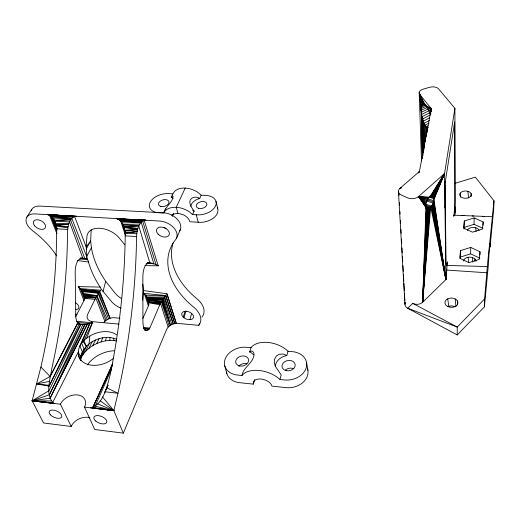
<?xml version="1.0" encoding="UTF-8"?>
<svg xmlns="http://www.w3.org/2000/svg" width="520" height="520" viewBox="0 0 520 520"><rect width="100%" height="100%" fill="white"/><g stroke="black" fill="none" stroke-linecap="round" stroke-linejoin="round"><path stroke-width="0.78" d="M460.382 258.518L460.59 250.594L470.717 247.429L480.019 251.778L479.947 254.995M142.785 284.161A115.655 68.425 28.1 0 1 143.397 290.557L142.74 300.163M464.132 228.917L464.366 220.955L474.156 217.932L483.178 221.936L483.093 225.141M90.708 407.856C103.76 404.196 107.12 385.944 110.208 374.601A524.076 369.031 -81 0 0 125.216 236.308C125.177 229.873 123.598 220.292 116.194 218.562M423.885 150.007L424.093 123.292L421.551 114.53L419.699 94.309A6.864 3.802 -4 0 1 423.267 89.135L429.507 87.321A6.864 3.796 -3.8 0 1 438.529 88.829L454.909 108.329L455.137 213.408A8.47 0.598 -86.6 0 1 454.87 214.929M143.319 292.669L145.704 295.347L147.856 298.954L148.837 303.908L147.856 307.197L142.857 318.377M479.875 258.213L470.632 253.844L470.717 247.429M117.033 218.686L145.795 220.259C138.3 221.111 136.76 230.912 136.572 237.022A527.793 362.297 -81.3 0 1 117.988 393.25L113.854 410.644L123.325 433.141L94.698 429.488L84.52 407.115L85.391 404.944A13.923 9.997 -27.3 0 0 76.758 394.856A13.923 9.997 -27.3 0 0 60.704 403.526L60.463 404.216L71.214 426.491L43.55 422.968L32.136 400.803L40.904 367.062A502.619 405.834 -77.7 0 0 56.654 231.998C56.524 225.713 55.042 216.424 47.859 214.65L76.135 216.268M431.275 111.787L431.321 108.791L419.699 94.309L421.246 112.366L422.344 158.308M483.015 228.352L474.051 224.328L474.156 217.932M424.541 147.778L424.574 146.166M424.606 144.553L424.964 125.197L424.093 123.292L429.526 120.367M80.398 359.32C85.293 347.887 97.812 341.126 109.87 340.347L109.941 337.415C96.928 336.401 82.121 344.975 80.379 358.709M405.269 302.796A6.896 4.986 -1.5 0 0 407.667 308.224L457.229 334.978L484.393 306.891L484.614 298.942L487.428 265.2L494 200.837L475.358 177.144L454.506 183.482M425.438 141.375L425.893 126.867L424.964 125.197L429.013 123.078M484.614 298.942L457.223 327.08L407.667 308.224L412.809 303.381A6.994 5.025 -1.2 0 0 422.637 302.269L426.745 208.637C423.67 204.75 428.226 194.811 433.355 196.573C435.403 201.013 430.976 210.983 425.315 207.961M447.337 262.606L447.057 265.421A8.938 0.67 -86.4 0 0 446.758 270.082A9.107 0.696 -86.4 0 1 446.03 278.792L445.926 279.539L422.637 302.269L425.971 207.721L418.568 196.514A7.787 4.947 -3.3 0 1 407.622 197.86L401.447 195.065A7.742 4.901 -3.6 0 1 398.801 189.794L400.036 188.24L419.4 171.522L431.321 108.791L423.495 104.124L422.13 104.806L421.298 106.971L421.103 110.351L427.329 107.439M494 200.837L493.727 208.722L490.068 247.208A11.589 0.364 -86.4 0 0 489.574 246.805A11.589 0.364 -86.4 0 0 488.54 263.231L484.393 306.891M425.529 205.186L430.69 206.908L422.637 302.269L426.303 208.267M426.485 136.338L426.835 128.251L425.893 126.867L428.058 125.775M425.549 206.076L429.975 207.63L422.637 302.269L427.278 208.819L425.828 208.169M425.568 206.83L429.254 208.202L422.637 302.269L427.888 208.806L425.698 207.883M422.637 302.269L428.551 208.598L425.613 207.435M78.572 286.877C82.57 290.361 86.548 296.433 83.421 301.685L75.589 316.823M116.591 334.822A22.471 15.659 -23 0 0 89.798 336.057L89.056 343.889L85.722 351.201M480.019 251.778L479.213 259.415L468.936 262.652L459.622 258.18L460.59 250.594M483.178 221.936L482.417 229.073L472.498 232.161L463.463 228.046L464.366 220.955M430.664 114.725L430.826 113.243M430.989 111.761L431.321 108.791L426.205 106.06L425.25 105.034L419.699 94.309L421.115 108.531L426.757 106.08M91.182 229.892L90.649 240.922L91.403 247.683A118.573 77.903 21.9 0 0 105.677 281.281L115.7 293.885A17.959 11.005 24.3 0 0 121.654 298.623M80.535 359.229L81.257 354.783M454.909 108.329L444.541 173.556L445.926 279.539L430.69 206.908M453.895 215.872L454.031 215.208A8.508 0.605 -86.6 0 1 454.454 215.066M103.044 291.434L105.677 281.281M105.482 340.834L106.418 337.331M189.878 319.703L191.555 313.671M279.929 379.49L284.505 379.971A18.252 14.092 -11.1 0 0 306.267 367.588A18.252 14.092 -11.1 0 0 292.507 351.656L288.041 351.234A22.464 13.617 17.3 0 0 251.004 347.698L246.656 347.282A18.012 13.663 -14.9 0 0 225.011 359.463A18.012 13.663 -14.9 0 0 237.497 375.057L241.956 375.518A23.088 13.462 17.4 0 1 279.929 379.49L281.222 374.966L275.346 366.288L274.3 362.746L274.45 359.444L276.289 356.076L279.091 354.282L283.133 354.01L286.8 355.55A13.383 10.329 -11.1 0 0 275.346 365.924M286.8 355.55L288.041 351.234M80.444 358.495L82.381 351.865L79.866 345.943L89.694 323.687L77.162 322.517M183.995 317.798L183.235 317.148A6.227 3.835 21.4 0 1 186.056 311.246A6.227 3.835 21.4 0 1 193.505 317.596A6.227 3.835 21.4 0 1 183.995 317.798L185.939 311.123M183.235 317.148L185.055 311.181M226.577 372.223A17.855 13.657 -15 0 0 239.46 382.662L253.305 384.144L254.755 379.49M241.956 375.518C243.191 367.744 251.608 364.104 253.65 356.662C255.222 354.029 252.616 348.771 249.619 351.949A13.208 10.017 -14.9 0 1 253.474 354.835M249.619 351.949L251.004 347.698M430.339 114.712L429.851 113.204L431.321 108.791L427.174 107.445L426.205 106.06M71.214 426.491L71.442 425.815A13.553 9.971 -28.3 0 1 89.96 417.8M80.945 357.897L84.097 349.018L81.608 343.148L89.694 323.687M80.529 360.132C75.368 352.553 79.736 342.751 86.716 338.169L92.404 322.731L91.286 321.451M143.312 294.704L143.865 293.254M166.062 294.899L160.284 303.583L150.41 326.709C149.552 328.855 147.719 331.454 145.048 330.512L146.647 330.661L145.178 330.025L143.982 328.114A11.889 4.596 -84.1 0 1 142.922 321.451L142.857 276.952A11.941 4.68 -85.3 0 1 145.763 264.862C148.98 261.352 154.531 263.757 157.976 265.61M123.325 433.141L166.673 329.355C168.591 325.253 173.407 323.135 177.775 323.44L198.77 325.332L199.647 323.07M101.075 341.913L102.772 337.747M83.011 354.451L86.346 346.333L83.922 340.574L92.3 322.777L76.479 321.308M111.442 369.194L95.186 406.198L113.854 410.644L102.499 396.89M192.595 214.578L194.129 211.127C191.925 207.935 188.747 204.178 190.158 200.031C192.017 196.69 196.814 196.274 199.706 198.53L201.181 195.208L206.713 195.475A14.918 9.354 -13.8 0 1 215.267 206.531A14.918 9.354 -13.8 0 1 196.274 214.773L192.595 214.578L189.703 212.082A18.473 12.564 24.3 0 0 165.165 210.763L163.612 212.992C165.321 206.648 172.347 202.975 173.082 196.43L172.237 195.936L171.191 197.125L171.619 197.288A10.816 6.656 -15.4 0 1 173.16 198.497M112.437 363.942L92.846 407.543L113.854 410.644L100.12 400.745M108.017 385.171L105.053 391.768L117.988 393.25L106.639 387.835M104.709 392.541L108.043 385.144M176.514 238.147L180.239 229.866M112.593 364.306L92.846 407.543L112.171 366.028M433.68 197.132L444.541 173.556L418.568 196.514L425.757 207.012M185.211 188.071L176.248 207.311L177.911 213.33L183.144 214.662A10.524 7.157 24.3 0 1 189.917 221.761L198.198 222.235A14.813 9.373 -13.8 0 0 213.389 218.101A14.813 9.373 -13.8 0 0 217.321 207.727M172.302 216.372L173.628 213.525M96.778 343.538L99.106 338.637M60.463 404.216L32.136 400.803L49.38 394.758L82.875 324.695M171.191 197.125L174.304 191.594A18.064 12.584 24.5 0 1 198.361 192.738L201.181 195.208M80.938 324.435L49.043 390.683L32.136 400.803L54.392 403.481M78 323.031L50.141 376.467L36.77 383.942L49.088 386.146L79.287 323.889M88.985 348.25L92.151 341.757M92.71 345.67L95.531 339.989M87.133 324.344L50.07 398.236L32.136 400.803L53.684 403.319M49.38 394.758L84.682 324.688M87.412 324.305L50.07 398.236L85.046 324.662L78.644 324.07M49.088 386.146L80.502 324.337M77.681 322.699L50.141 376.467L40.904 367.062M432.919 196.19L444.541 173.556L433.927 199.667L445.926 279.539L431.379 206.044L425.497 204.178M91.403 247.683L86.671 256.445L71.799 218.322L50.492 215.599L73.157 217.152M432.393 195.994L444.541 173.556L433.973 198.705L429.494 197.249M86.184 249.132L90.649 240.922L86.164 246.922L74.62 216.457L47.859 214.65L75.946 216.261M418.659 172.842L419.4 171.522L418.476 172.77M431.788 195.994L444.541 173.556L433.888 197.847L429.475 196.339M431.119 196.196L444.541 173.556L433.355 196.573L431.21 195.734M430.411 196.58L444.541 173.556L429.689 197.151L418.568 196.514L425.666 206.161M26.858 217.139L31.798 209.333M100.861 289.881L96.096 297.102L87.75 314.171A9.334 6.279 -21.7 0 0 90.025 321.029L92.677 321.698L119.002 324.123M418.503 172.861L419.4 171.522M103.987 322.394L105.963 320.359L110.032 318.253A8.957 6.143 -21.5 0 1 114.445 317.746L119.997 318.247M429.851 113.204L429.026 111.072L431.321 108.791L428.123 109.128L427.174 107.445M113.347 358.475L110.221 360.692A22.471 15.659 -23 0 1 78.455 354.868M86.716 338.169L89.798 336.057M429.462 117.852L423.287 121.212L423.358 152.653M430.228 114.868L422.584 119.015L422.962 155.538M429.754 112.626L422 116.766L422.63 154.83M429.429 110.448L421.551 114.53L422.474 158.171M401.473 187.869L400.036 188.24L401.414 187.558M421.246 112.366L428.051 108.999M427.154 132.294L426.835 128.251L428.279 127.569M400.036 188.24L401.486 187.636M425.601 105.255L421.298 106.971L419.699 94.309L424.34 104.377M425.282 104.397L421.635 105.716L419.699 94.309L423.495 104.124M424.346 104.085L422.13 104.806L419.699 94.309L422.754 104.267L424.255 103.838M460.571 257.003L470.632 253.844M464.328 227.338L474.051 224.328M91.253 323.226C86.84 324.668 79.729 326.423 76.85 321.471A11.635 5.311 -83.6 0 1 75.764 315.387L75.192 271.824A11.681 5.408 -85.1 0 1 78.416 260.026C81.263 257.179 88.439 257.419 88.627 262.476A119.665 77.766 21.8 0 0 100.139 287.086L101.328 289.269L111.787 301.912A18.116 10.972 24.2 0 0 121.088 308.295M75.166 216.32C68.692 218.446 67.711 226.844 67.509 232.681A505.889 400.452 -78.4 0 1 51.864 368.257C50.303 379.048 44.798 394.485 53.58 403.279M190.847 206.349A10.913 6.838 -13.8 0 1 199.141 198.653L199.706 198.53M165.237 209.58L165.815 209.463L165.659 208.93M49.445 381.362L36.77 383.942L49.127 385.353M125.112 233.012L137.059 231.641L125.138 233.214L136.76 233.727M68.686 224.231L55.919 225.043L67.847 227.858L56.114 226.044L57.005 228.261M124.709 230.224L137.56 229.424L123.78 226.661L138.938 225.713L123.149 225.102L125.684 232.648M177.911 213.33L173.284 214.123A10.524 7.157 24.3 0 0 171.6 215.267M123.019 224.77L139.919 223.977M141.044 222.514L122.038 222.931L125.671 233.675M56.472 226.304L53.456 218.862L71.383 218.777L50.83 215.865L56.836 230.796M84.448 296.127L96.603 296.212L105.963 320.359M84.585 297.739L95.726 297.811L104.877 321.328M52.988 402.994L32.136 400.803L51.148 400.926M137.209 230.984L124.852 230.893L137.56 229.424L124.052 227.558M55.458 223.438L68.848 223.659L55.919 225.043L68.055 226.772M144.995 265.603L158.34 265.831M146.757 296.907L164.209 297.252L173.244 323.954L164.645 296.68M78.247 286.605L100.139 287.086M109.87 340.347L116.499 340.866M144.944 220.285L118.956 219.55L143.988 220.5M447.057 265.421L487.318 266.565M84.214 295.178L96.948 295.627L107.211 319.507M144.099 220.461L118.956 219.55L144.203 220.441L158.178 265.726M454.031 215.208L492.135 216.703M147.18 297.603L163.469 298.285L171.782 324.512M117.975 219.005L145.795 220.259L117.767 218.927M117.865 218.959L145.795 220.259M146.133 263.406L147.66 263.471M172.757 193.837L167.343 193.57A14.781 9.1 -15.4 0 0 149.747 203.151A14.781 9.1 -15.4 0 0 160.011 212.797L162.89 212.953M119.288 219.811L143 220.928L119.899 220.292L142.669 221.156L155.994 264.596M145.509 295.113L165.12 296.056M461.695 215.436L464.106 215.553M472.147 215.963L473.759 216.041M482.606 216.489L484.211 216.573M49.595 215.098L74.38 216.515L47.859 214.65M80.314 258.284L81.926 258.382M56.518 228.768L67.665 229.457M125.223 235.839L136.578 236.548M80.405 258.18L82.823 258.329L69.524 221.917L54.633 221.136L70.57 219.915L84.786 258.479L80.405 258.154M150.612 263.107L147.446 262.892L149.883 263.107L138.801 226.031L123.78 226.661L137.891 228.391M48.815 214.812L74.38 216.515L49.361 215.007L56.959 233.733M446.758 270.082L486.909 272.772M147.498 262.938L149.883 263.107M80.724 258.278L85.449 258.615M147.472 263.308L153.835 263.77L141.226 222.346L120.913 221.344L142.051 221.566L120.731 221.156L125.496 235.534M80.867 258.187L84.786 258.479M147.719 263.022L152.406 263.374M100.594 290.231L80.294 288.587L84.403 298.981M99.749 291.375L81.4 289.881L99.346 291.947L110.032 318.253L99.749 291.375L81.166 289.562M85.111 298.727L81.874 290.517L99.346 291.947M57.044 229.222L52.215 217.185L71.383 218.777L54.581 221.026L56.349 225.661M147.29 297.811L162.903 299.097L170.411 325.24L161.694 301.008L148.22 299.891L148.967 302.146M84.494 296.536L95.895 297.492L84.533 296.868L85.117 298.337M160.628 302.913L148.733 301.918L160.459 303.238L168.136 327.113M84.52 298.422L94.998 299.306M147.602 263.224L153.835 263.77M75.361 314.236L76.927 314.373M145.08 330.272L147.433 330.486L145.06 330.258M143.397 327.476L149.734 328.068M32.136 400.803L52.598 402.707L78.28 351.943L80.763 357.695L80.918 360.51M79.625 258.908L87.562 259.695M82.635 291.636L98.442 293.254M84.52 407.115L113.854 410.644L97.643 403.878M91.397 407.875L113.854 410.644L92.287 407.738M77.461 260.572L88.484 261.957M148.785 302.263L160.212 303.726M428.961 197.88L418.568 196.514L425.698 205.192M148.22 299.891L161.343 301.606L169.189 326.111M92.118 407.778L113.854 410.644M143.397 290.557L167.05 293.767L176.286 323.414L166.907 293.923M81.874 290.517L98.651 292.955L108.583 318.799L98.117 293.761M148.421 300.528L160.894 302.4M83.59 293.423L96.948 295.627L84.026 294.554L84.923 296.777M109.941 337.415L116.213 339.047M148.85 302.77L159.744 304.772M428.266 198.744L418.568 196.514L425.861 204.139M426.608 201.019L433.089 202.93L445.926 279.539L432.022 205.075M427.265 199.979L433.478 201.812L445.926 279.539L432.594 204.029M427.629 198.874L433.765 200.714L445.926 279.539M427.615 199.725L418.568 196.514L426.14 203.028M192.53 210.151A10.913 6.838 -13.8 0 0 193.681 210.944L194.129 211.127M427.031 200.785L418.568 196.514L426.537 201.903M412.809 303.381L457.223 327.08L457.229 334.978M87.12 259.116L86.82 257.575M143.325 292.897L144.014 293.391L165.562 295.516L174.759 323.589L165.854 295.159M426.835 128.251L427.778 129.311M124.728 244.764L119.041 237.738A19.312 12.259 26.6 0 0 99.983 228.267A19.312 12.259 26.6 0 0 87.028 235.709L86.158 245.999L87.016 259.006M83.025 341.49L86.346 346.333M479.096 230.341L478.719 229.684A6.084 4.004 0.5 0 0 472.641 227.422A6.084 4.004 0.5 0 0 467.356 230.367M428.123 109.128L429.026 111.072M52.215 217.185L57.083 229.19M50.83 215.865L56.875 230.756M53.489 218.914L56.453 226.323M78.462 286.786L84.071 300.846M113.237 337.994L114.114 340.444M149.026 302.549L147.745 298.727L162.903 299.097L147.856 298.954L162.357 299.942L170.411 325.24M144.398 293.787L148.35 305.851M145.997 295.757L148.954 304.85M171.47 196.761L171.619 197.288M224.77 365.853L226.831 373.445M193.544 210.411L193.681 210.944M196.274 214.773L198.198 222.235M199.004 198.114L199.141 198.653M216.014 201.403L217.769 208.871M306.553 362.538L307.905 370.266M447.726 298.812L448.793 306.306M468.084 257.27L468.774 262.717M455.182 298.909L455.988 306.572M454.714 206.336L455.228 212.771L454.727 206.297M472.355 257.543L472.81 262.061M467.903 191.282L468.559 197.931M475.735 227.767L476.093 231.511M454.772 207.928L455.228 212.771L454.74 207.129M460.226 193.128L460.499 197.158M398.444 191.49L404.963 304.519M399.022 193.83L399.106 195.442M399.503 202.709L399.633 205.133M399.99 211.594L400.121 214.019M400.472 220.474L400.647 223.704M400.959 229.359L401.18 233.395M401.486 239.05L401.707 243.087M401.973 247.93L402.24 252.779M402.454 256.815L402.721 261.658M402.942 265.694L403.247 271.349M403.429 274.579L403.78 281.041M403.91 283.459L404.307 290.726M404.443 293.15L404.84 300.417M404.924 302.036L405.015 303.647M474.871 258.967L474.988 261.3M457.347 300.781L457.529 304.72M419.192 92.378L421.519 160.959M444.925 181.578L445.14 198.608A12.409 1.027 -86.7 0 1 444.847 207.87M471.088 193.603L471.12 196.677M198.77 325.332A22.607 13.864 21.8 0 0 193.394 306.878A78.669 51.916 19.7 0 1 175.617 239.616A14.898 9.919 24.7 0 0 174.044 228.078A14.898 9.919 24.7 0 0 159.653 221.052L34.983 213.915A14.579 8.977 29.3 0 0 26.072 219.291A14.579 8.977 29.3 0 0 32.441 230.6A74.659 42.893 29.1 0 1 56.628 255.905M201.975 317.038A22.412 13.91 21.8 0 0 196.716 298.578A77.948 52 19.7 0 1 173.336 242.229M87.464 364.819A26.637 19.058 -23.7 0 1 113.965 350.772M75.387 302.686A6.065 3.517 25.7 0 1 78.877 307.034A6.065 3.517 25.7 0 1 75.816 309.621M179.68 230.867A14.762 9.932 24.8 0 0 177.573 219.518A14.762 9.932 24.8 0 0 163.585 212.83L39.884 206.083A14.443 8.989 29.5 0 0 31.168 210.769M166.01 228.41A6.767 4.55 24.8 0 1 163.885 227.435M463.502 261.001A6.292 4.284 1.1 0 1 469.709 257.133A6.292 4.284 1.1 0 1 476.021 261.053M447.818 306.696A6.474 4.674 1.4 0 1 455.208 306.807M453.804 216.417A12.447 0.897 -86.6 0 0 454.909 199.05L454.656 121.999L445.042 183.397L446.037 261.541A13.091 0.995 -86.4 0 0 447.434 261.794M238.758 366.275A6.546 5.005 -15 0 1 246.74 363.727M285.259 370.168A6.63 5.161 -11.1 0 1 293.618 368.687M253.305 384.144A9.717 5.668 17.4 0 1 261.209 379.035A9.717 5.668 17.4 0 1 271.947 386.132L286.078 387.641A18.09 14.079 -11.1 0 0 307.613 369.018M468.858 197.594L467.025 198.153A5.804 3.659 -0.7 0 1 459.745 194.161A5.804 3.659 -0.7 0 1 468.513 191.477A5.804 3.659 -0.7 0 1 468.858 197.594M149 329.167L143.501 328.666L149 329.167M34.639 225.869A6.682 4.115 29.3 0 0 45.188 227.968A6.682 4.115 29.3 0 0 38.493 219.863A6.682 4.115 29.3 0 0 34.639 225.869M158.178 234.214A6.832 4.55 24.7 0 0 169.136 234.93A6.832 4.55 24.7 0 0 161.48 227.065A6.832 4.55 24.7 0 0 158.178 234.214M95.803 421.115A6.896 3.523 22.3 0 0 106.665 422.5A6.896 3.523 22.3 0 0 98.559 415.656A6.896 3.523 22.3 0 0 95.803 421.115M50.453 414.863A6.825 3.406 23.5 0 0 61.432 417.404A6.825 3.406 23.5 0 0 54.593 410.319A6.825 3.406 23.5 0 0 50.453 414.863M447.681 306.488A6.526 4.674 1.2 0 0 457.932 303.167A6.526 4.674 1.2 0 0 448.675 298.428A6.526 4.674 1.2 0 0 447.681 306.488M160.81 206.414A5.408 3.328 -15.4 0 0 169 202.417A5.408 3.328 -15.4 0 0 161.356 200.441A5.408 3.328 -15.4 0 0 160.81 206.414M198.744 208.403A5.46 3.419 -13.8 0 0 206.915 204.353A5.46 3.419 -13.8 0 0 199.004 202.345A5.46 3.419 -13.8 0 0 198.744 208.403M239.428 365.918A6.604 5.011 -14.9 0 0 248.625 359.827A6.604 5.011 -14.9 0 0 238.375 357.266A6.604 5.011 -14.9 0 0 239.428 365.918M286.033 370.65A6.688 5.168 -11.1 0 0 295.152 364.449A6.688 5.168 -11.1 0 0 284.518 361.835A6.688 5.168 -11.1 0 0 286.033 370.65"/></g></svg>
